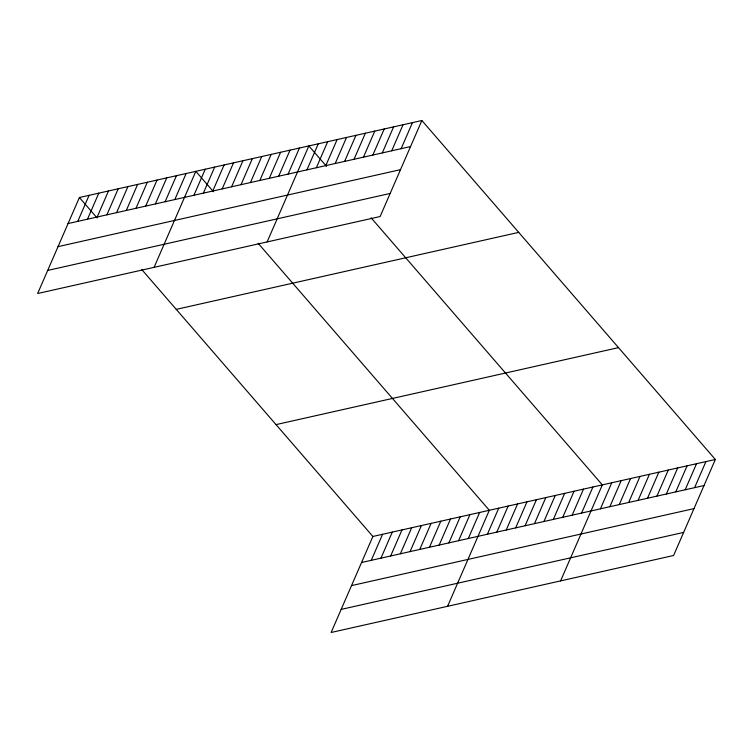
<?xml version="1.0" encoding="UTF-8"?>
<svg xmlns="http://www.w3.org/2000/svg" width="753" height="753" viewBox="0 0 753 753"><rect width="100%" height="100%" fill="white"/><g stroke="black" fill="none" stroke-linecap="round" stroke-linejoin="round"><path stroke-width="1.13" d="M421.868 120.518L79.394 197.512L37.65 293.519L380.124 216.535L421.868 120.518L715.35 459.481L673.606 555.488L331.132 632.482L372.876 536.465L715.35 459.481M77.775 221.373L89.099 195.328M87.48 219.198L98.803 193.144M97.184 217.015L108.507 190.961M106.879 214.831L118.212 188.787M116.583 212.647L127.916 186.603M126.288 210.473L137.62 184.419M135.992 208.289L147.324 182.235M145.696 206.106L157.019 180.061M155.4 203.922L166.724 177.877M165.105 201.748L176.428 175.694M174.809 199.564L186.132 173.51M154.092 267.343L195.836 171.336L213.513 191.751M193.926 195.262L205.258 169.218M203.348 193.144L214.671 167.1M212.76 191.027L224.093 164.982M222.182 188.918L233.505 162.864M231.604 186.8L242.927 160.747M241.016 184.683L252.349 158.629M250.438 182.565L261.762 156.511M259.851 180.447L271.184 154.393M269.273 178.329L280.596 152.275M278.695 176.211L290.018 150.158M288.107 174.094L299.44 148.04M267.108 241.939L308.852 145.922L326.529 166.347M306.942 169.858L318.274 143.814M316.364 167.74L327.687 141.696M325.785 165.622L337.109 139.578M335.198 163.505L346.521 137.46M344.62 161.387L355.943 135.342M354.032 159.269L365.365 133.225M363.454 157.151L374.778 131.107M372.867 155.043L384.199 128.989M382.289 152.925L393.612 126.871M391.711 150.807L403.034 124.753M401.123 148.689L412.456 122.635M371.257 560.336L382.58 534.291M380.962 558.152L392.285 532.107M390.656 555.978L401.989 529.924M400.361 553.794L411.693 527.74M410.065 551.61L421.398 525.566M419.769 549.426L431.102 523.382M429.474 547.252L440.797 521.198M439.178 545.068L450.501 519.015M448.882 542.885L460.205 516.84M458.586 540.701L469.91 514.657M468.291 538.527L479.614 512.473M447.574 606.306L489.318 510.289L258.1 243.238M487.407 534.225L498.74 508.171M496.829 532.107L508.153 506.063M506.242 529.99L517.575 503.945M515.664 527.872L526.987 501.827M525.086 525.754L536.409 499.71M534.498 523.636L545.821 497.592M543.92 521.518L555.243 495.474M553.333 519.41L564.665 493.356M562.755 517.292L574.078 491.238M572.167 515.174L583.5 489.121M581.589 513.057L592.912 487.003M560.59 580.902L602.334 484.885L371.116 217.833M600.423 508.821L611.756 482.767M609.845 506.703L621.169 480.649M619.258 504.585L630.59 478.531M628.68 502.467L640.003 476.414M638.102 500.35L649.425 474.305M647.514 498.232L658.837 472.187M656.936 496.114L668.259 470.07M666.349 493.996L677.681 467.952M675.77 491.878L687.094 465.834M685.183 489.761L696.516 463.716M694.605 487.652L705.928 461.598M68.071 223.556L410.545 146.571M58.028 246.645L400.502 169.66M47.693 270.431L390.158 193.446M176.249 309.37L518.723 232.376M276.031 424.617L618.505 347.622M361.553 562.519L704.027 485.534M351.51 585.608L693.984 508.614M341.165 609.393L683.639 532.409M79.394 197.512L97.071 217.928M141.658 269.414L372.876 536.465"/></g></svg>
